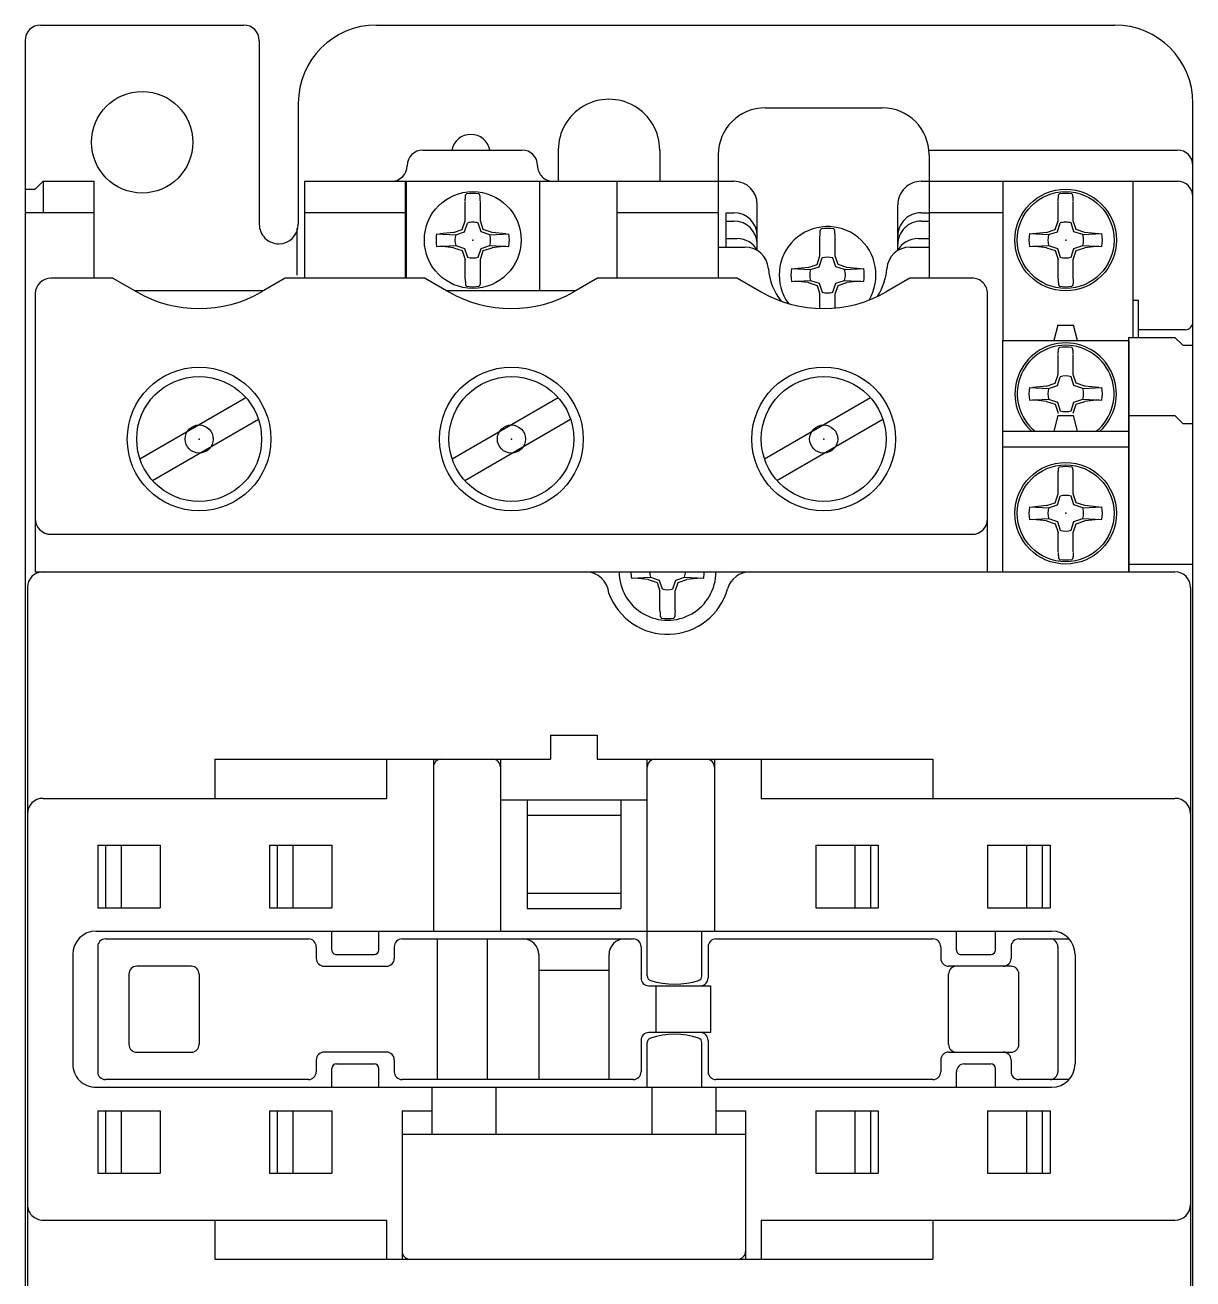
# Model space of a CAD drawing. Extents: x 0 to 75, y 0 to 127.
# Drawn here: x 0 to 74.8, y 46.2 to 126.5 of the extents above; entities that cross this region are included whole.
import ezdxf

# ---------------------------------------------------------------- set-up
doc = ezdxf.new("R2010")
doc.units = 0
doc.linetypes.add('CADRA_SOLID', pattern=[0])
doc.layers.add('7', color=206, linetype='CADRA_SOLID')
doc.layers.add('ALPHA', color=255, linetype='CONTINUOUS')

# ---------------------------------------------------------------- blocks, each defined once
blk = doc.blocks.new('LC1D40')
at = {"layer": '7', "color": 1}
for p in [(28.673706, 33.238693), (66.65007, 33.239166), (11.150146, 20.500992), (31.150146, 20.500992), (51.150085, 20.500992), (66.65007, 15.75)]:
    blk.add_point(p, dxfattribs=at)
at = {"layer": 'ALPHA'}
for p, q in [((1, 47.000992), (14, 47.000992)), ((22.500015, 47.000992), (69.800003, 47.000992)), ((0, 46.000992), (0, -73.999008)), ((15, 46.000992), (15, 34.250992)), ((17.500015, 42.000992), (17.500015, 34.250992)), ((74.800094, -73.999008), (74.800094, 42.000992)), ((47.400207, 41.701004), (54.900207, 41.701004)), ((25.475097, 39), (31.825104, 39)), ((34.150009, 39.000992), (34.150009, 37.000977)), ((40.650009, 39.000992), (40.650009, 37.000977)), ((44.400207, 38.701004), (44.400207, 30.800995)), ((57.900207, 39), (73.800094, 39)), ((57.900207, 38.701004), (57.900207, 30.800995)), ((0.650028, 36.501076), (1.150028, 37.00108)), ((1.150146, 37.000992), (4.400146, 37.000992)), ((1.150146, 37.000992), (1.150146, 35.000992)), ((4.400146, 37.000992), (4.400146, 30.800903)), ((17.900146, 37.000992), (17.900146, 30.80101)), ((17.900146, 37.000015), (45.400146, 37.000015)), ((24.352951, 37.000015), (24.352951, 30.80101)), ((24.400146, 37.000992), (24.400146, 30.80101)), ((32.947281, 37.000015), (32.947281, 30.000992)), ((37.900146, 37.000977), (37.900146, 30.800995)), ((57.393387, 37.000977), (73.843948, 37.000977)), ((62.625076, 37.000977), (62.625076, 26.799973)), ((70.94722, 37.000015), (70.94722, 27.000992)), ((0, 36.500992), (0.650146, 36.500992)), ((46.900146, 32.572388), (46.900146, 35.500992)), ((55.900146, 32.572388), (55.900146, 35.500992)), ((0, 35.000992), (4.400146, 35.000992)), ((17.900146, 35.000992), (24.400146, 35.000992)), ((37.900146, 35.000977), (44.400207, 35.000977)), ((44.900146, 32.79419), (44.900146, 34.991333)), ((44.900146, 34.991333), (45.400146, 34.991333)), ((57.400146, 34.991333), (57.888092, 34.991333)), ((57.900207, 35.000977), (62.625076, 35.000977)), ((17.4001, 34.000015), (17.4001, 30.99997)), ((44.900146, 34.455475), (45.400146, 34.455475)), ((57.400146, 34.455475), (57.884887, 34.455475)), ((44.900146, 33.330094), (45.609695, 33.330094)), ((57.190979, 33.330094), (57.878128, 33.330094)), ((44.4254, 32.79419), (46.115158, 32.79419)), ((56.685135, 32.79419), (57.874908, 32.79419)), ((5.632324, 30.80101), (1.649902, 30.80101)), ((5.631958, 30.801178), (7.149616, 29.924957)), ((16.66764, 30.800862), (15.149967, 29.924633)), ((25.63208, 30.80101), (16.667969, 30.80101)), ((25.63215, 30.801048), (27.149809, 29.924828)), ((36.667545, 30.800965), (35.14986, 29.924729)), ((45.631927, 30.80101), (36.66748, 30.80101)), ((45.632063, 30.800923), (47.149721, 29.924706)), ((56.667514, 30.800965), (55.149829, 29.924729)), ((60.649902, 30.80101), (56.667587, 30.80101)), ((0.649902, 29.80101), (0.649902, 12.001007)), ((7.020508, 30.000992), (15.279297, 30.000992)), ((27.020508, 30.000992), (35.279297, 30.000992)), ((61.649902, 12), (61.649902, 29.80101)), ((70.94722, 29.399979), (71.281677, 29.399979)), ((71.281677, 29.399979), (71.281677, 27.000992)), ((66.15008, 27.799973), (65.900083, 26.799988)), ((66.15007, 27.799973), (67.15007, 27.799973)), ((67.400064, 26.799984), (67.150068, 27.799969)), ((74.300094, 27.499985), (71.281677, 27.499985)), ((62.600052, 26.799973), (70.700043, 26.799973)), ((62.600067, 26.799973), (62.600067, 12)), ((70.675064, 27.000992), (70.675064, 12)), ((70.675155, 27.000992), (73.650162, 27.000992)), ((70.700058, 26.799973), (70.700058, 12)), ((73.650127, 27.000992), (74.150129, 26.500992)), ((74.150146, 26.500992), (74.800094, 26.500992)), ((70.675155, 22.000992), (73.650162, 22.000992)), ((73.650127, 22.000988), (74.150118, 21.500996)), ((62.600067, 21), (70.675049, 21)), ((74.150146, 21.500992), (74.800094, 21.500992)), ((62.625061, 20), (70.675049, 20)), ((1.650146, 14.400894), (60.649963, 14.400894)), ((70.675155, 12.500992), (74.800094, 12.500992)), ((0.650146, 12), (73.650146, 12)), ((0.150146, 11), (0.150146, -43.000004)), ((74.650146, 11), (74.650146, -43.000004)), ((33.650146, 1.541626), (33.650146, 0)), ((33.650146, 1.541626), (36.650146, 1.541626)), ((36.650146, 1.541626), (36.650146, 0)), ((12.150146, 0), (12.150146, -2.5)), ((12.150146, 0), (33.650146, 0)), ((23.150146, 0), (23.150146, -2.5)), ((26.150146, 0), (26.150146, -11)), ((30.450195, 0), (30.450195, -11)), ((36.650146, 0), (58.150146, 0)), ((39.850097, -13.870743), (39.850097, 0)), ((44.150146, 0), (44.150146, -11)), ((47.150146, 0), (47.150146, -2.5)), ((58.150146, 0), (58.150146, -2.5)), ((1.150146, -2.5), (23.150146, -2.5)), ((30.450195, -2.599991), (39.850097, -2.599991)), ((32.150146, -2.599991), (32.150146, -9.560592)), ((38.150146, -2.599991), (38.150146, -9.560592)), ((47.150146, -2.5), (73.650146, -2.5)), ((32.150146, -3.580292), (38.150146, -3.580292)), ((4.650146, -5.5), (4.650146, -9.5)), ((4.650146, -5.5), (8.650146, -5.5)), ((5.150146, -5.5), (5.150146, -9.5)), ((6.150146, -5.5), (6.150146, -9.5)), ((8.650146, -5.5), (8.650146, -9.5)), ((15.650146, -5.5), (15.650146, -9.5)), ((15.650146, -5.5), (19.650146, -5.5)), ((16.150146, -5.5), (16.150146, -9.5)), ((17.150146, -5.5), (17.150146, -9.5)), ((19.650146, -5.5), (19.650146, -9.5)), ((50.650146, -5.5), (50.650146, -9.5)), ((50.650146, -5.5), (54.650146, -5.5)), ((53.150146, -5.5), (53.150146, -9.5)), ((54.150146, -5.5), (54.150146, -9.5)), ((54.650146, -5.5), (54.650146, -9.5)), ((61.650146, -5.5), (61.650146, -9.5)), ((61.650146, -5.5), (65.650146, -5.5)), ((64.150146, -5.5), (64.150146, -9.5)), ((65.150146, -5.5), (65.150146, -9.5)), ((65.650146, -5.5), (65.650146, -9.5)), ((32.150146, -8.580292), (38.150146, -8.580292)), ((4.650146, -9.5), (8.650146, -9.5)), ((15.650146, -9.5), (19.650146, -9.5)), ((32.150146, -9.560592), (38.150146, -9.560592)), ((50.650146, -9.5), (54.650146, -9.5)), ((61.650146, -9.5), (65.650146, -9.5)), ((4.550049, -11), (65.750152, -11)), ((19.650146, -12.199997), (19.650146, -11)), ((22.650146, -12.199997), (22.650146, -11)), ((43.350097, -13.870743), (43.350097, -11)), ((59.650146, -12.199997), (59.650146, -11)), ((62.150146, -12.199997), (62.150146, -11)), ((4.650146, -11.999008), (4.650146, -19.999008)), ((5.150146, -11.499008), (18.150146, -11.499008)), ((18.650146, -11.999008), (18.650146, -12.749008)), ((23.650146, -11.999008), (23.650146, -12.749008)), ((24.150146, -11.499008), (38.950195, -11.499008)), ((26.400146, -11.499008), (26.400146, -20.499008)), ((29.600097, -11.499008), (29.600097, -20.499008)), ((39.450195, -11.999008), (39.450195, -13.999008)), ((43.750244, -11.999008), (43.750244, -13.999008)), ((44.250244, -11.499008), (58.150146, -11.499008)), ((58.650146, -11.999008), (58.650146, -12.749008)), ((63.150146, -11.999008), (63.150146, -12.749008)), ((63.650146, -11.499008), (66.867294, -11.499008)), ((66.150146, -11.999008), (66.150146, -19.999008)), ((3.050049, -12.5), (3.050049, -19.5)), ((19.950195, -12.5), (22.350097, -12.5)), ((32.900146, -12.499008), (32.900146, -20.499008)), ((37.400146, -20.499008), (37.400146, -12.499008)), ((59.950149, -12.5), (61.850143, -12.5)), ((67.250152, -12.5), (67.250152, -19.5)), ((10.650146, -13.249008), (7.150146, -13.249008)), ((19.150146, -13.249008), (23.150146, -13.249008)), ((32.900146, -13.499008), (37.400146, -13.499008)), ((63.150146, -13.249008), (59.150146, -13.249008)), ((6.650146, -13.749008), (6.650146, -18.249008)), ((11.150146, -13.749008), (11.150146, -18.249008)), ((59.150146, -18.249008), (59.150146, -13.749008)), ((63.650146, -18.249008), (63.650146, -13.749008)), ((39.950195, -14.499008), (43.900146, -14.499008)), ((40.400146, -14.499008), (40.400146, -17.499008)), ((43.900146, -14.499008), (43.900146, -17.499008)), ((43.900146, -17.499008), (39.950195, -17.499008)), ((39.450195, -17.999008), (39.450195, -19.999008)), ((39.850097, -21), (39.850097, -18.129257)), ((43.350097, -21), (43.350097, -18.127273)), ((43.750244, -17.999008), (43.750244, -19.999008)), ((7.150146, -18.749008), (10.650146, -18.749008)), ((18.650146, -19.249008), (18.650146, -19.999008)), ((23.150146, -18.749008), (19.150146, -18.749008)), ((23.650146, -19.249008), (23.650146, -19.999008)), ((58.650146, -19.249008), (58.650146, -19.999008)), ((59.150146, -18.749008), (63.150146, -18.749008)), ((63.150146, -19.249008), (63.150146, -19.999008)), ((19.650146, -21), (19.650146, -19.800003)), ((19.950195, -19.5), (22.350097, -19.5)), ((22.650146, -21), (22.650146, -19.800003)), ((59.650146, -21), (59.650146, -20)), ((60.150146, -19.5), (61.850143, -19.5)), ((62.150146, -21), (62.150146, -19.800003)), ((18.150146, -20.499008), (5.150146, -20.499008)), ((38.950195, -20.499008), (24.150146, -20.499008)), ((58.150146, -20.499008), (44.250244, -20.499008)), ((66.867294, -20.499008), (63.650146, -20.499008)), ((4.550049, -21), (65.750152, -21)), ((26.050049, -21), (26.050049, -24)), ((30.150146, -21), (30.150146, -24)), ((40.150146, -21), (40.150146, -24)), ((44.250152, -21), (44.250152, -24)), ((4.650146, -22.5), (8.650146, -22.5)), ((4.650146, -22.5), (4.650146, -26.5)), ((5.150146, -22.5), (5.150146, -26.5)), ((6.150146, -22.5), (6.150146, -26.5)), ((8.650146, -22.5), (8.650146, -26.5)), ((15.650146, -22.5), (15.650146, -26.5)), ((15.650146, -22.5), (19.650146, -22.5)), ((16.150146, -22.5), (16.150146, -26.5)), ((17.150146, -22.5), (17.150146, -26.5)), ((19.650146, -22.5), (19.650146, -26.5)), ((24.150146, -22.5), (26.050049, -22.5)), ((24.150146, -22.5), (24.150146, -32)), ((44.250152, -22.5), (46.150146, -22.5)), ((46.150146, -22.5), (46.150146, -32)), ((50.650146, -22.5), (50.650146, -26.5)), ((50.650146, -22.5), (54.650146, -22.5)), ((53.150146, -22.5), (53.150146, -26.5)), ((54.150146, -22.5), (54.150146, -26.5)), ((54.650146, -22.5), (54.650146, -26.5)), ((61.650146, -22.5), (61.650146, -26.5)), ((61.650146, -22.5), (65.650146, -22.5)), ((64.150146, -22.5), (64.150146, -26.5)), ((65.150146, -22.5), (65.150146, -26.5)), ((65.650146, -22.5), (65.650146, -26.5)), ((24.150146, -24), (46.150146, -24)), ((4.650146, -26.5), (8.650146, -26.5)), ((15.650146, -26.5), (19.650146, -26.5)), ((50.650146, -26.5), (54.650146, -26.5)), ((61.650146, -26.5), (65.650146, -26.5)), ((1.150146, -29.5), (23.150146, -29.5)), ((12.150146, -29.5), (12.150146, -32)), ((23.150146, -29.5), (23.150146, -32)), ((47.150146, -29.5), (73.650146, -29.5)), ((47.150146, -29.5), (47.150146, -32)), ((58.150146, -29.5), (58.150146, -32)), ((12.150146, -32), (58.150146, -32))]:
    blk.add_line(p, q, dxfattribs=at)
at = {"layer": 'ALPHA', "color": 1}
for p, q in [((28.184668, 34.474528), (28.184668, 35.715881)), ((29.16141, 34.473174), (29.16141, 35.716156)), ((66.161032, 34.475001), (66.161032, 35.716354)), ((67.137774, 34.473647), (67.137774, 35.716629)), ((27.440538, 33.725081), (26.560955, 33.637209)), ((27.440533, 33.72508), (27.998023, 33.909097)), ((27.581906, 33.58371), (28.143365, 33.769038)), ((27.998028, 33.909094), (28.184664, 34.474516)), ((28.143372, 33.76903), (28.328698, 34.330481)), ((29.204026, 33.769026), (29.018695, 34.330492)), ((29.346731, 33.911739), (29.1614, 34.473204)), ((29.765489, 33.583697), (29.20403, 33.769026)), ((29.908198, 33.726409), (29.34674, 33.911738)), ((30.786455, 33.637203), (29.906873, 33.725075)), ((50.930145, 33.704834), (50.93047, 33.728126)), ((50.93047, 33.728126), (50.930598, 33.751493)), ((50.930598, 33.751493), (50.930938, 33.774807)), ((50.930938, 33.774807), (50.9319, 33.79794)), ((50.9319, 33.79794), (50.933893, 33.820765)), ((50.933893, 33.820765), (50.937326, 33.843154)), ((50.937326, 33.843154), (50.942608, 33.864977)), ((50.942608, 33.864977), (50.950149, 33.886109)), ((50.950149, 33.886109), (50.954783, 33.896187)), ((50.954783, 33.896187), (50.959999, 33.906058)), ((50.959999, 33.906058), (50.965737, 33.915711)), ((50.965737, 33.915711), (50.971937, 33.925135)), ((50.971937, 33.925135), (50.978539, 33.934321)), ((50.978539, 33.934321), (50.985483, 33.943257)), ((50.985483, 33.943257), (50.992707, 33.951935)), ((50.992707, 33.951935), (51.000152, 33.960343)), ((51.807585, 33.951935), (51.80014, 33.960343)), ((51.814809, 33.943257), (51.807585, 33.951935)), ((51.821751, 33.934321), (51.814809, 33.943257)), ((51.828352, 33.925135), (51.821751, 33.934321)), ((51.834552, 33.915711), (51.828352, 33.925135)), ((51.84029, 33.906058), (51.834552, 33.915711)), ((51.845507, 33.896187), (51.84029, 33.906058)), ((51.850143, 33.886109), (51.845507, 33.896187)), ((51.857694, 33.864979), (51.850143, 33.886109)), ((51.862991, 33.843157), (51.857694, 33.864979)), ((51.866438, 33.82077), (51.862991, 33.843157)), ((51.868442, 33.797946), (51.866438, 33.82077)), ((51.86941, 33.774813), (51.868442, 33.797946)), ((51.869746, 33.751498), (51.86941, 33.774813)), ((51.869856, 33.728129), (51.869746, 33.751498)), ((51.870147, 33.704834), (51.869856, 33.728129)), ((65.416902, 33.725554), (64.537319, 33.637682)), ((65.416897, 33.725553), (65.974387, 33.90957)), ((65.55827, 33.584183), (66.119729, 33.769511)), ((65.974392, 33.909567), (66.161028, 34.474989)), ((66.119736, 33.769503), (66.305062, 34.330954)), ((67.18039, 33.769499), (66.995059, 34.330965)), ((67.323095, 33.912212), (67.137764, 34.473677)), ((67.741853, 33.58417), (67.180394, 33.769499)), ((67.884562, 33.726882), (67.323104, 33.912211)), ((68.762819, 33.637676), (67.883237, 33.725548)), ((26.359586, 33.647768), (27.581919, 33.583708)), ((29.765494, 33.583705), (30.987827, 33.647765)), ((50.911102, 32.236832), (50.911102, 33.47818)), ((50.913352, 33.506468), (50.916031, 33.534647)), ((50.916031, 33.534647), (50.918945, 33.562778)), ((50.918945, 33.562778), (50.921895, 33.590921)), ((50.921895, 33.590921), (50.924686, 33.619137)), ((50.924686, 33.619137), (50.927123, 33.647488)), ((50.927123, 33.647488), (50.929008, 33.676033)), ((50.929008, 33.676033), (50.930145, 33.704834)), ((51.871213, 33.676075), (51.870147, 33.704834)), ((51.872994, 33.647568), (51.871213, 33.676075)), ((51.875297, 33.619254), (51.872994, 33.647568)), ((51.877928, 33.591072), (51.875297, 33.619254)), ((51.880692, 33.562962), (51.877928, 33.591072)), ((51.883396, 33.534863), (51.880692, 33.562962)), ((51.885846, 33.506714), (51.883396, 33.534863)), ((51.887848, 32.235474), (51.887848, 33.478455)), ((64.33595, 33.648241), (65.558283, 33.584181)), ((67.741858, 33.584178), (68.964191, 33.648238)), ((26.359585, 32.829637), (27.581918, 32.893697)), ((27.439199, 32.750996), (26.560965, 32.840201)), ((27.439198, 32.750984), (28.000661, 32.565654)), ((27.581909, 32.893695), (28.143369, 32.708366)), ((28.000657, 32.56567), (28.185987, 32.004205)), ((28.143367, 32.708368), (28.328693, 32.146917)), ((29.018701, 32.146912), (29.204026, 32.708364)), ((29.161411, 32.004198), (29.346736, 32.56565)), ((29.204024, 32.708379), (29.765484, 32.893708)), ((29.346732, 32.565667), (29.908192, 32.750996)), ((29.765493, 32.8937), (30.987827, 32.82964)), ((30.786447, 32.840202), (29.908213, 32.750998)), ((50.724489, 31.671402), (50.911125, 32.236824)), ((52.07318, 31.674053), (51.887849, 32.23552)), ((64.335949, 32.83011), (65.558282, 32.89417)), ((65.415563, 32.751469), (64.537329, 32.840674)), ((65.415562, 32.751457), (65.977025, 32.566127)), ((65.558273, 32.894168), (66.119733, 32.708839)), ((65.977021, 32.566143), (66.162351, 32.004678)), ((66.119731, 32.708841), (66.305057, 32.14739)), ((66.995065, 32.147385), (67.18039, 32.708837)), ((67.137775, 32.004671), (67.3231, 32.566123)), ((67.180388, 32.708852), (67.741848, 32.894181)), ((67.323096, 32.56614), (67.884556, 32.751469)), ((67.741857, 32.894173), (68.964191, 32.830113)), ((68.762811, 32.840675), (67.884577, 32.751471)), ((28.184668, 30.761505), (28.184668, 32.008202)), ((29.16141, 30.761245), (29.16141, 32.004196)), ((49.086041, 31.410053), (50.308378, 31.345993)), ((50.166994, 31.487408), (49.2874, 31.399536)), ((50.166952, 31.487335), (50.724448, 31.671356)), ((50.308324, 31.345966), (50.86979, 31.531296)), ((50.869797, 31.531349), (51.055123, 32.0928)), ((51.930484, 31.531342), (51.745154, 32.092808)), ((52.49183, 31.346008), (51.930552, 31.531277)), ((52.634573, 31.488709), (52.073064, 31.674057)), ((52.491933, 31.346031), (53.71427, 31.410092)), ((53.5129, 31.399487), (52.633322, 31.487358)), ((66.161032, 30.761978), (66.161032, 32.008675)), ((67.137774, 30.761718), (67.137774, 32.004669)), ((49.086026, 30.591965), (50.308363, 30.656025)), ((50.165546, 30.513317), (49.287252, 30.602528)), ((50.16563, 30.513317), (50.727139, 30.327973)), ((50.308373, 30.656017), (50.869882, 30.470673)), ((51.930473, 30.470722), (52.491938, 30.656052)), ((52.073187, 30.328011), (52.634639, 30.51334)), ((52.491948, 30.655983), (53.714285, 30.591923)), ((53.512851, 30.60252), (52.634618, 30.513317)), ((50.727091, 30.327988), (50.912422, 29.766522)), ((50.869806, 30.470688), (51.055132, 29.909237)), ((50.911102, 28.856461), (50.911102, 29.770508)), ((51.745092, 29.909218), (51.930417, 30.470669)), ((51.887848, 28.886994), (51.887848, 29.766495)), ((51.887962, 29.766453), (52.073287, 30.327904)), ((66.161026, 24.635834), (66.161026, 25.877182)), ((66.163276, 25.90547), (66.165955, 25.933649)), ((66.165955, 25.933649), (66.168868, 25.96178)), ((66.168868, 25.96178), (66.171819, 25.989923)), ((66.171819, 25.989923), (66.17461, 26.018139)), ((66.17461, 26.018139), (66.177046, 26.04649)), ((66.177046, 26.04649), (66.178931, 26.075035)), ((66.178931, 26.075035), (66.180069, 26.103836)), ((66.180069, 26.103836), (66.180394, 26.127128)), ((66.180394, 26.127128), (66.180522, 26.150495)), ((66.180522, 26.150495), (66.180862, 26.173809)), ((66.180862, 26.173809), (66.181824, 26.196942)), ((66.181824, 26.196942), (66.183817, 26.219767)), ((66.183817, 26.219767), (66.18725, 26.242156)), ((66.18725, 26.242156), (66.192532, 26.263979)), ((66.192532, 26.263979), (66.200073, 26.285111)), ((66.200073, 26.285111), (66.204706, 26.29519)), ((66.204706, 26.29519), (66.209922, 26.30506)), ((66.209922, 26.30506), (66.215661, 26.314713)), ((66.215661, 26.314713), (66.221861, 26.324137)), ((66.221861, 26.324137), (66.228463, 26.333323)), ((66.228463, 26.333323), (66.235406, 26.342259)), ((66.235406, 26.342259), (66.242631, 26.350937)), ((66.242631, 26.350937), (66.250076, 26.359345)), ((67.057509, 26.350937), (67.050064, 26.359345)), ((67.064732, 26.342259), (67.057509, 26.350937)), ((67.071675, 26.333323), (67.064732, 26.342259)), ((67.078275, 26.324137), (67.071675, 26.333323)), ((67.084475, 26.314713), (67.078275, 26.324137)), ((67.090214, 26.30506), (67.084475, 26.314713)), ((67.095431, 26.29519), (67.090214, 26.30506)), ((67.100067, 26.285111), (67.095431, 26.29519)), ((67.107618, 26.263981), (67.100067, 26.285111)), ((67.112914, 26.242159), (67.107618, 26.263981)), ((67.116362, 26.219772), (67.112914, 26.242159)), ((67.118366, 26.196948), (67.116362, 26.219772)), ((67.119333, 26.173815), (67.118366, 26.196948)), ((67.119669, 26.1505), (67.119333, 26.173815)), ((67.11978, 26.127131), (67.119669, 26.1505)), ((67.120071, 26.103836), (67.11978, 26.127131)), ((67.121137, 26.075077), (67.120071, 26.103836)), ((67.122918, 26.04657), (67.121137, 26.075077)), ((67.125221, 26.018256), (67.122918, 26.04657)), ((67.127851, 25.990074), (67.125221, 26.018256)), ((67.130615, 25.961964), (67.127851, 25.990074)), ((67.133319, 25.933865), (67.130615, 25.961964)), ((67.135769, 25.905716), (67.133319, 25.933865)), ((67.137771, 24.634476), (67.137771, 25.877457)), ((65.974416, 24.070385), (66.161052, 24.635807)), ((66.119753, 23.930325), (66.305078, 24.491776)), ((67.180395, 23.930329), (66.995065, 24.491791)), ((67.323106, 24.07304), (67.137774, 24.634506)), ((64.335952, 23.809067), (65.558288, 23.745007)), ((65.416914, 23.886391), (64.53732, 23.798519)), ((65.416906, 23.886383), (65.974388, 24.070397)), ((65.558278, 23.745014), (66.11973, 23.93034)), ((67.741876, 23.74498), (67.180411, 23.930309)), ((67.884577, 23.887692), (67.323125, 24.073021)), ((67.741862, 23.745003), (68.964199, 23.809063)), ((68.762822, 23.798496), (67.883243, 23.886368)), ((7.356047, 19.234195), (14.144266, 23.153375)), ((27.356047, 19.234195), (34.144266, 23.153375)), ((47.355986, 19.234195), (54.144205, 23.153375)), ((64.335955, 22.990933), (65.558292, 23.054993)), ((65.415569, 22.912285), (64.537337, 23.001488)), ((65.415598, 22.912289), (65.977049, 22.726959)), ((65.558297, 23.055), (66.119763, 22.869671)), ((65.977017, 22.726978), (66.162348, 22.165512)), ((66.119732, 22.869679), (66.305058, 22.308228)), ((66.99509, 22.308209), (67.180415, 22.86966)), ((67.137801, 22.165493), (67.323126, 22.726948)), ((67.180389, 22.869671), (67.741855, 23.055)), ((67.323104, 22.726959), (67.884556, 22.912285)), ((67.741858, 23.055), (68.964195, 22.99094)), ((68.762824, 23.001511), (67.884591, 22.912308)), ((8.156045, 17.848565), (14.944262, 21.767743)), ((28.156045, 17.848565), (34.944262, 21.767743)), ((48.155984, 17.848565), (54.944201, 21.767743)), ((66.150072, 22.000004), (65.900076, 21.000019)), ((66.15007, 22), (67.15007, 22)), ((67.400072, 21.000012), (67.150076, 21.999996)), ((66.161032, 16.985835), (66.161032, 18.227188)), ((67.137774, 16.984481), (67.137774, 18.227463)), ((65.974392, 16.420401), (66.161028, 16.985823)), ((67.323095, 16.423046), (67.137764, 16.984511)), ((64.33595, 16.159075), (65.558283, 16.095015)), ((65.416902, 16.236388), (64.537319, 16.148516)), ((65.416897, 16.236387), (65.974387, 16.420404)), ((65.55827, 16.095017), (66.119729, 16.280345)), ((66.119736, 16.280337), (66.305062, 16.841788)), ((67.18039, 16.280333), (66.995059, 16.841799)), ((67.741853, 16.095004), (67.180394, 16.280333)), ((67.884562, 16.237716), (67.323104, 16.423045)), ((67.741858, 16.095012), (68.964191, 16.159072)), ((68.762819, 16.14851), (67.883237, 16.236382)), ((64.335949, 15.340944), (65.558282, 15.405004)), ((65.415563, 15.262303), (64.537329, 15.351508)), ((65.415562, 15.262291), (65.977025, 15.076961)), ((65.558273, 15.405002), (66.119733, 15.219673)), ((67.180388, 15.219686), (67.741848, 15.405015)), ((67.323096, 15.076974), (67.884556, 15.262303)), ((67.741857, 15.405007), (68.964191, 15.340947)), ((68.762811, 15.351509), (67.884577, 15.262305)), ((65.977021, 15.076977), (66.162351, 14.515512)), ((66.119731, 15.219675), (66.305057, 14.658224)), ((66.161032, 13.272812), (66.161032, 14.519509)), ((66.995065, 14.658219), (67.18039, 15.219671)), ((67.137774, 13.272552), (67.137774, 14.515503)), ((67.137775, 14.515505), (67.3231, 15.076957)), ((38.836038, 11.590958), (40.058481, 11.655024)), ((39.915634, 11.512304), (39.037264, 11.601523)), ((39.915912, 11.512222), (40.477192, 11.326954)), ((40.058424, 11.654999), (40.619934, 11.469654)), ((40.477102, 11.326988), (40.662433, 10.765522)), ((40.619818, 11.469689), (40.805143, 10.908236)), ((41.495415, 10.908112), (41.68074, 11.469565)), ((41.638054, 10.765423), (41.823378, 11.326874)), ((41.680465, 11.469719), (42.241931, 11.65505)), ((41.823179, 11.327009), (42.384631, 11.512335)), ((42.241965, 11.654989), (43.464165, 11.590937)), ((43.262851, 11.601517), (42.384619, 11.512314)), ((40.661133, 9.522812), (40.661133, 10.769516)), ((41.637939, 9.522553), (41.637939, 10.765503)), ((40.663383, 9.494523), (40.666062, 9.466344)), ((40.666062, 9.466344), (40.668975, 9.438213)), ((40.668975, 9.438213), (40.671926, 9.41007)), ((40.671926, 9.41007), (40.674717, 9.381854)), ((40.674717, 9.381854), (40.677153, 9.353504)), ((40.677153, 9.353504), (40.679038, 9.324959)), ((40.679038, 9.324959), (40.680176, 9.296158)), ((40.680176, 9.296158), (40.680501, 9.272866)), ((40.680501, 9.272866), (40.680631, 9.249499)), ((40.680631, 9.249499), (40.680974, 9.226185)), ((40.680974, 9.226185), (40.681938, 9.203052)), ((40.681938, 9.203052), (40.683934, 9.180227)), ((40.683934, 9.180227), (40.687369, 9.157839)), ((40.687369, 9.157839), (40.692653, 9.136015)), ((40.692653, 9.136015), (40.700195, 9.114884)), ((40.700195, 9.114884), (40.704831, 9.104805)), ((40.704831, 9.104805), (40.710052, 9.094933)), ((40.710052, 9.094933), (40.715797, 9.085281)), ((40.715797, 9.085281), (40.722006, 9.075856)), ((40.722006, 9.075856), (40.728616, 9.066671)), ((40.728616, 9.066671), (40.735567, 9.057734)), ((40.735567, 9.057734), (40.742796, 9.049057)), ((40.742796, 9.049057), (40.750244, 9.04065)), ((41.557495, 9.049057), (41.550049, 9.04065)), ((41.564724, 9.057734), (41.557495, 9.049057)), ((41.571674, 9.066671), (41.564724, 9.057734)), ((41.578283, 9.075857), (41.571674, 9.066671)), ((41.584491, 9.085281), (41.578283, 9.075857)), ((41.590237, 9.094934), (41.584491, 9.085281)), ((41.595459, 9.104805), (41.590237, 9.094934)), ((41.600097, 9.114884), (41.595459, 9.104805)), ((41.607649, 9.136014), (41.600097, 9.114884)), ((41.612947, 9.157836), (41.607649, 9.136014)), ((41.616397, 9.180224), (41.612947, 9.157836)), ((41.618404, 9.203047), (41.616397, 9.180224)), ((41.619374, 9.226181), (41.618404, 9.203047)), ((41.619713, 9.249495), (41.619374, 9.226181)), ((41.619825, 9.272863), (41.619713, 9.249495)), ((41.620117, 9.296158), (41.619825, 9.272863)), ((41.621188, 9.324918), (41.620117, 9.296158)), ((41.622983, 9.353427), (41.621188, 9.324918)), ((41.625305, 9.381743), (41.622983, 9.353427)), ((41.627958, 9.409928), (41.625305, 9.381743)), ((41.630745, 9.438042), (41.627958, 9.409928)), ((41.633468, 9.466143), (41.630745, 9.438042)), ((41.635932, 9.494294), (41.633468, 9.466143))]:
    blk.add_line(p, q, dxfattribs=at)
for points in [[(28.186918, 35.74417), (28.189597, 35.772349), (28.192509, 35.80048), (28.195458, 35.828623), (28.198249, 35.856839), (28.200685, 35.88519), (28.202569, 35.913735), (28.203706, 35.942535), (28.204031, 35.965827), (28.204158, 35.989194), (28.204498, 36.012508), (28.205459, 36.035642), (28.207451, 36.058467), (28.210883, 36.080855), (28.216165, 36.102679), (28.223706, 36.12381), (28.228339, 36.133888), (28.233555, 36.143759), (28.239293, 36.153412), (28.245492, 36.162837), (28.252094, 36.172022), (28.259037, 36.180959), (28.266261, 36.189636), (28.273706, 36.198044)], [(29.159408, 35.744414), (29.156958, 35.772563), (29.154253, 35.800662), (29.151488, 35.828773), (29.148857, 35.856955), (29.146554, 35.885269), (29.144772, 35.913775), (29.143706, 35.942535), (29.143415, 35.96583), (29.143305, 35.989198), (29.142969, 36.012513), (29.142003, 36.035646), (29.139999, 36.05847), (29.136553, 36.080857), (29.131257, 36.102679), (29.123706, 36.12381), (29.11907, 36.133888), (29.113853, 36.143759), (29.108115, 36.153412), (29.101916, 36.162836), (29.095316, 36.172022), (29.088374, 36.180959), (29.081151, 36.189636), (29.073706, 36.198044)], [(66.163282, 35.744643), (66.165961, 35.772822), (66.168873, 35.800953), (66.171822, 35.829096), (66.174613, 35.857312), (66.177049, 35.885663), (66.178933, 35.914208), (66.18007, 35.943008), (66.180395, 35.9663), (66.180522, 35.989667), (66.180862, 36.012981), (66.181823, 36.036115), (66.183815, 36.05894), (66.187247, 36.081328), (66.192529, 36.103152), (66.20007, 36.124283), (66.204703, 36.134361), (66.209919, 36.144232), (66.215657, 36.153885), (66.221856, 36.16331), (66.228458, 36.172495), (66.235401, 36.181432), (66.242625, 36.190109), (66.25007, 36.198517)], [(67.135772, 35.744887), (67.133322, 35.773036), (67.130617, 35.801135), (67.127852, 35.829246), (67.125221, 35.857428), (67.122918, 35.885742), (67.121136, 35.914248), (67.12007, 35.943008), (67.119779, 35.966303), (67.119669, 35.989671), (67.119333, 36.012986), (67.118367, 36.036119), (67.116363, 36.058943), (67.112917, 36.08133), (67.107621, 36.103152), (67.10007, 36.124283), (67.095434, 36.134361), (67.090217, 36.144232), (67.084479, 36.153885), (67.07828, 36.163309), (67.07168, 36.172495), (67.064738, 36.181432), (67.057515, 36.190109), (67.05007, 36.198517)], [(28.186918, 30.733216), (28.189597, 30.705037), (28.192509, 30.676906), (28.195458, 30.648763), (28.198249, 30.620547), (28.200685, 30.592196), (28.202569, 30.563651), (28.203706, 30.534851), (28.204031, 30.511559), (28.204158, 30.488192), (28.204498, 30.464878), (28.205459, 30.441744), (28.207451, 30.418919), (28.210883, 30.396531), (28.216165, 30.374707), (28.223706, 30.353576), (28.228339, 30.343498), (28.233555, 30.333627), (28.239293, 30.323974), (28.245492, 30.314549), (28.252094, 30.305364), (28.259037, 30.296427), (28.266261, 30.28775), (28.273706, 30.279342)], [(29.159408, 30.732986), (29.156958, 30.704836), (29.154253, 30.676734), (29.151488, 30.648621), (29.148857, 30.620436), (29.146554, 30.59212), (29.144772, 30.563611), (29.143706, 30.534851), (29.143415, 30.511556), (29.143305, 30.488188), (29.142969, 30.464873), (29.142003, 30.44174), (29.139999, 30.418916), (29.136553, 30.396529), (29.131257, 30.374707), (29.123706, 30.353576), (29.11907, 30.343498), (29.113853, 30.333627), (29.108115, 30.323974), (29.101916, 30.31455), (29.095316, 30.305364), (29.088374, 30.296427), (29.081151, 30.28775), (29.073706, 30.279342)], [(66.163282, 30.733689), (66.165961, 30.70551), (66.168873, 30.677379), (66.171822, 30.649236), (66.174613, 30.62102), (66.177049, 30.592669), (66.178933, 30.564124), (66.18007, 30.535324), (66.180395, 30.512032), (66.180522, 30.488665), (66.180862, 30.465351), (66.181823, 30.442217), (66.183815, 30.419392), (66.187247, 30.397004), (66.192529, 30.37518), (66.20007, 30.354049), (66.204703, 30.343971), (66.209919, 30.3341), (66.215657, 30.324447), (66.221856, 30.315022), (66.228458, 30.305837), (66.235401, 30.2969), (66.242625, 30.288223), (66.25007, 30.279815)], [(67.135772, 30.733459), (67.133322, 30.705309), (67.130617, 30.677207), (67.127852, 30.649094), (67.125221, 30.620909), (67.122918, 30.592593), (67.121136, 30.564084), (67.12007, 30.535324), (67.119779, 30.512029), (67.119669, 30.488661), (67.119333, 30.465346), (67.118367, 30.442213), (67.116363, 30.419389), (67.112917, 30.397002), (67.107621, 30.37518), (67.10007, 30.354049), (67.095434, 30.343971), (67.090217, 30.3341), (67.084479, 30.324447), (67.07828, 30.315023), (67.07168, 30.305837), (67.064738, 30.2969), (67.057515, 30.288223), (67.05007, 30.279815)], [(66.163282, 18.255477), (66.165961, 18.283656), (66.168873, 18.311787), (66.171822, 18.33993), (66.174613, 18.368146), (66.177049, 18.396497), (66.178933, 18.425042), (66.18007, 18.453842), (66.180395, 18.477134), (66.180522, 18.500501), (66.180862, 18.523815), (66.181823, 18.546949), (66.183815, 18.569774), (66.187247, 18.592162), (66.192529, 18.613986), (66.20007, 18.635117), (66.204703, 18.645195), (66.209919, 18.655066), (66.215657, 18.664719), (66.221856, 18.674144), (66.228458, 18.683329), (66.235401, 18.692266), (66.242625, 18.700943), (66.25007, 18.709351)], [(67.135772, 18.255721), (67.133322, 18.28387), (67.130617, 18.311969), (67.127852, 18.34008), (67.125221, 18.368262), (67.122918, 18.396576), (67.121136, 18.425082), (67.12007, 18.453842), (67.119779, 18.477137), (67.119669, 18.500505), (67.119333, 18.52382), (67.118367, 18.546953), (67.116363, 18.569777), (67.112917, 18.592164), (67.107621, 18.613986), (67.10007, 18.635117), (67.095434, 18.645195), (67.090217, 18.655066), (67.084479, 18.664719), (67.07828, 18.674143), (67.07168, 18.683329), (67.064738, 18.692266), (67.057515, 18.700943), (67.05007, 18.709351)], [(66.163282, 13.244523), (66.165961, 13.216344), (66.168873, 13.188213), (66.171822, 13.16007), (66.174613, 13.131854), (66.177049, 13.103503), (66.178933, 13.074958), (66.18007, 13.046158), (66.180395, 13.022866), (66.180522, 12.999499), (66.180862, 12.976185), (66.181823, 12.953051), (66.183815, 12.930226), (66.187247, 12.907838), (66.192529, 12.886014), (66.20007, 12.864883), (66.204703, 12.854805), (66.209919, 12.844934), (66.215657, 12.835281), (66.221856, 12.825856), (66.228458, 12.816671), (66.235401, 12.807734), (66.242625, 12.799057), (66.25007, 12.790649)], [(67.135772, 13.244293), (67.133322, 13.216143), (67.130617, 13.188041), (67.127852, 13.159928), (67.125221, 13.131743), (67.122918, 13.103427), (67.121136, 13.074918), (67.12007, 13.046158), (67.119779, 13.022863), (67.119669, 12.999495), (67.119333, 12.97618), (67.118367, 12.953047), (67.116363, 12.930223), (67.112917, 12.907836), (67.107621, 12.886014), (67.10007, 12.864883), (67.095434, 12.854805), (67.090217, 12.844934), (67.084479, 12.835281), (67.07828, 12.825857), (67.07168, 12.816671), (67.064738, 12.807734), (67.057515, 12.799057), (67.05007, 12.790649)]]:
    blk.add_lwpolyline(points, dxfattribs=at)
at = {"layer": 'ALPHA'}
blk.add_circle((7.500015, 39.500992), 3.25, dxfattribs=at)
at = {"layer": 'ALPHA', "color": 1}
for centre, radius in [((28.673706, 33.238693), 3.099996), ((66.65007, 33.239166), 3.25), ((66.65007, 33.239166), 3.099996), ((11.149902, 20.501007), 4.599999), ((31.149902, 20.501007), 4.599999), ((51.149963, 20.500992), 4.599999), ((11.150146, 20.500992), 4), ((31.150146, 20.500992), 4), ((51.150085, 20.500992), 4), ((11.150146, 20.500992), 0.9), ((31.150146, 20.500992), 0.9), ((51.150085, 20.500992), 0.9), ((66.65007, 15.75), 3.25), ((66.65007, 15.75), 3.099996)]:
    blk.add_circle(centre, radius, dxfattribs=at)
at = {"layer": 'ALPHA'}
for centre, radius, start, end in [((1, 46.000992), 1, 89.999982, 179.999964), ((14, 46.000992), 1, 0, 89.999982), ((22.500015, 42.000992), 5, 89.999982, 179.999964), ((69.800003, 42.000992), 5, 0, 89.999982), ((37.400009, 39.000992), 3.25, 0, 180.000019), ((47.400207, 38.701004), 3, 89.999982, 179.999964), ((54.900207, 38.701004), 3, 0, 89.999982), ((28.550003, 38.750992), 1.25, 11.490564, 168.509455), ((25.475097, 38), 1, 89.999982, 179.999964), ((31.825104, 38), 1, 0, 89.999982), ((73.800094, 38), 1, 0, 89.999982), ((23.475097, 38), 1, 270.000028, 0.00001), ((33.825104, 38), 1, 179.999964, 270.000001), ((45.400146, 35.500992), 1.5, 0, 89.999982), ((57.400146, 35.500992), 1.5, 89.999982, 180.000019), ((73.800094, 36.000015), 1, 0, 89.999982), ((45.400146, 33.491333), 1.5, 0.0000173, 89.999982), ((57.400146, 33.491333), 1.5, 89.999982, 180.000019), ((16.25, 34.250992), 1.25, 179.999964, 270.000001), ((16.25, 34.250992), 1.25, 270.000028, 0.00001), ((45.400146, 32.955475), 1.5, 0, 89.999982), ((57.400146, 32.955475), 1.5, 89.999982, 180.000019), ((45.609695, 31.830094), 1.5, 29.111349, 89.999982), ((57.190979, 31.830094), 1.5, 89.999982, 150.87254), ((46.115158, 31.29419), 1.5, 4.312865, 89.999818), ((56.685135, 31.29419), 1.5, 90.000091, 175.687109), ((51.400146, 31.692764), 3.8, 184.312887, 218.402689), ((51.400146, 31.692764), 3.8, 327.150488, 355.687128), ((1.649902, 29.80101), 1, 90.000091, 179.999964), ((60.649902, 29.80101), 1, 0.00009061, 90.000091), ((11.149902, 36.85289), 8, 239.999979, 299.999967), ((31.149902, 36.85289), 8, 239.999979, 299.999967), ((28.673706, 33.238693), 2.98626, 262.302296, 277.69776), ((51.149887, 36.85289), 8, 239.999979, 299.999967), ((74.300094, 27.999985), 0.5, 270.000028, 0.00001), ((1.649902, 15.40091), 1, 180.000032, 270.000028), ((60.649948, 15.40091), 1, 270.000028, 359.999955), ((1.150146, 11), 1, 89.999982, 179.999964), ((73.650146, 11), 1, 0, 89.999982), ((26.650146, -0.5), 0.5, 89.999982, 179.999964), ((40.350097, -0.5), 0.5, 89.999982, 179.999964), ((29.950195, -0.5), 0.5, 0, 89.999982), ((43.650146, -0.5), 0.5, 0, 89.999982), ((1.150146, -3.5), 1, 89.999982, 179.999964), ((73.650146, -3.5), 1, 0, 89.999982), ((4.550049, -12.5), 1.5, 89.999982, 179.999964), ((65.750152, -12.5), 1.5, 0, 89.999982), ((5.150146, -11.999008), 0.5, 89.999982, 179.999964), ((18.150146, -11.999008), 0.5, 0, 89.999982), ((24.150146, -11.999008), 0.5, 89.999982, 179.999964), ((31.900146, -12.499008), 1, 0, 89.999982), ((38.400146, -12.499008), 1, 90.000037, 180.000019), ((38.950195, -11.999008), 0.5, 0, 89.999982), ((44.250244, -11.999008), 0.5, 89.999982, 179.999964), ((58.150146, -11.999008), 0.5, 0, 89.999982), ((63.650146, -11.999008), 0.5, 89.999982, 179.999964), ((65.650146, -11.999008), 0.5, 0, 89.999982), ((19.150146, -12.749008), 0.5, 179.999964, 270.000001), ((19.950195, -12.199997), 0.3, 179.999964, 270.000001), ((22.350097, -12.199997), 0.3, 270.000028, 0.00001), ((23.150146, -12.749008), 0.5, 270.000028, 0.00001), ((59.150146, -12.749008), 0.5, 179.999964, 270.000001), ((59.950149, -12.199997), 0.3, 179.999964, 270.000001), ((61.850143, -12.199997), 0.3, 270.000028, 0.00001), ((62.650146, -12.749008), 0.5, 270.000028, 0.00001), ((7.150146, -13.749008), 0.5, 89.999982, 179.999964), ((10.650146, -13.749008), 0.5, 0, 89.999982), ((59.650146, -13.749008), 0.5, 90.000037, 180.000019), ((63.150146, -13.749008), 0.5, 0.00003597, 90.000037), ((39.950195, -13.999008), 0.5, 179.999964, 270.000001), ((40.150146, -13.870743), 0.3, 179.999964, 252.030483), ((41.600097, -9.399994), 5, 252.030511, 287.969491), ((43.050049, -13.870743), 0.3, 287.969545, 0.00001), ((43.250244, -13.999008), 0.5, 270.000028, 0.00001), ((39.950195, -17.999008), 0.5, 89.999982, 180.000019), ((41.600097, -22.600006), 5, 72.030519, 107.969499), ((43.250244, -17.999008), 0.5, 0, 89.999982), ((7.150146, -18.249008), 0.5, 180.000032, 270.000028), ((10.650146, -18.249008), 0.5, 270.000028, 0.00001), ((40.150146, -18.129257), 0.3, 107.969499, 180.000019), ((43.050049, -18.129257), 0.3, 359.999983, 72.030475), ((59.650146, -18.249008), 0.5, 179.999964, 270.000001), ((63.150146, -18.249008), 0.5, 270.000028, 0.00001), ((19.150146, -19.249008), 0.5, 89.999982, 180.000019), ((23.150146, -19.249008), 0.5, 0, 89.999982), ((59.150146, -19.249008), 0.5, 89.999982, 180.000019), ((62.650146, -19.249008), 0.5, 0, 89.999982), ((4.550049, -19.5), 1.5, 179.999964, 270.000001), ((5.150146, -19.999008), 0.5, 179.999964, 270.000001), ((18.150146, -19.999008), 0.5, 270.000028, 0.00001), ((19.950195, -19.800003), 0.3, 89.999982, 179.999964), ((22.350097, -19.800003), 0.3, 0, 89.999982), ((24.150146, -19.999008), 0.5, 180.000032, 270.000028), ((38.950195, -19.999008), 0.5, 270.000028, 0.00001), ((44.250244, -19.999008), 0.5, 179.999964, 270.000001), ((58.150146, -19.999008), 0.5, 270.000028, 0.00001), ((60.150146, -20), 0.5, 89.999982, 179.999964), ((61.850143, -19.800003), 0.3, 0, 89.999982), ((63.650146, -19.999008), 0.5, 180.000032, 270.000028), ((65.650146, -19.999008), 0.5, 270.000028, 0.00001), ((65.750152, -19.5), 1.5, 270.000028, 0.00001), ((1.150146, -28.5), 1, 179.999964, 270.000001), ((73.650146, -28.5), 1, 270.000028, 0.00001), ((24.650146, -31.5), 0.5, 179.999964, 270.000001), ((45.650146, -31.5), 0.5, 270.000028, 0.00001)]:
    blk.add_arc(centre, radius, start, end, dxfattribs=at)
at = {"layer": 'ALPHA', "color": 1}
for centre, radius, start, end in [((28.673706, 33.238693), 2.98626, 82.30225, 97.697714), ((66.65007, 33.239166), 2.98626, 82.30225, 97.697714), ((28.673706, 33.238693), 1.145, 89.999982, 107.536301), ((28.673706, 33.238693), 1.145, 72.463717, 89.999982), ((51.400146, 31.000992), 3.099996, 328.874674, 216.022911), ((51.400146, 31.000992), 2.98626, 82.30225, 97.697714), ((66.65007, 33.239166), 1.145, 89.999982, 107.536301), ((66.65007, 33.239166), 1.145, 72.463717, 89.999982), ((28.673706, 33.238693), 2.349998, 169.975487, 190.024332), ((28.673706, 33.238693), 1.145, 162.463645, 197.536229), ((28.673706, 33.238693), 1.145, 342.463745, 17.536329), ((28.673706, 33.238693), 2.349998, 349.975669, 10.024515), ((66.65007, 33.239166), 2.349998, 169.975487, 190.024332), ((66.65007, 33.239166), 1.145, 162.463645, 197.536229), ((66.65007, 33.239166), 1.145, 342.463745, 17.536329), ((66.65007, 33.239166), 2.349998, 349.975669, 10.024515), ((28.673706, 33.238693), 1.145, 252.463709, 287.536293), ((51.400146, 31.000992), 1.145, 72.463717, 107.536301), ((66.65007, 33.239166), 1.145, 252.463709, 287.536293), ((51.400146, 31.000992), 2.349998, 169.975487, 190.024332), ((51.400146, 31.000992), 1.145, 162.463645, 197.536229), ((51.400146, 31.000992), 1.145, 342.463745, 17.536329), ((51.400146, 31.000992), 2.349998, 349.975669, 10.024515), ((51.400146, 31.000992), 1.145, 252.463709, 287.536293), ((66.65007, 33.239166), 2.98626, 262.302296, 277.69776), ((66.65007, 23.399994), 3.25, 312.399629, 227.600355), ((66.65007, 23.399994), 3.099996, 309.268097, 230.73186), ((66.65007, 23.399994), 2.98626, 82.30225, 97.697714), ((66.65007, 23.399994), 1.145, 72.463717, 107.536301), ((66.65007, 23.399994), 2.349998, 169.975487, 190.024332), ((66.65007, 23.399994), 1.145, 162.463645, 197.536229), ((66.65007, 23.399994), 1.145, 342.463745, 17.536329), ((66.65007, 23.399994), 2.349998, 349.975669, 10.024515), ((66.65007, 23.399994), 1.145, 252.463709, 287.536293), ((66.65007, 15.75), 2.98626, 82.30225, 97.697714), ((66.65007, 15.75), 1.145, 89.999982, 107.536301), ((66.65007, 15.75), 1.145, 72.463717, 89.999982), ((66.65007, 15.75), 2.349998, 169.975487, 190.024332), ((66.65007, 15.75), 1.145, 162.463645, 197.536229), ((66.65007, 15.75), 1.145, 342.463745, 17.536329), ((66.65007, 15.75), 2.349998, 349.975669, 10.024515), ((66.65007, 15.75), 1.145, 252.463709, 287.536293), ((66.65007, 15.75), 2.98626, 262.302296, 277.69776), ((35.900146, 10.5), 1.5, 4.641636, 89.999982), ((41.150146, 12), 3.099996, 179.999978, 0.00001), ((41.150146, 12), 2.349998, 179.999978, 190.024346), ((41.150146, 12), 1.145, 179.999978, 197.536242), ((41.150146, 12), 1.145, 342.463745, 0.00001), ((41.150146, 12), 2.349998, 349.975669, 0.00001), ((46.44165, 10.5), 1.5, 89.999927, 164.173323), ((41.150146, 12), 4, 200.160674, 344.173396), ((41.150146, 12), 1.145, 252.463709, 287.536293), ((41.150146, 12), 2.98626, 262.302296, 277.69776)]:
    blk.add_arc(centre, radius, start, end, dxfattribs=at)

msp = doc.modelspace()

# ---------------------------------------------------------------- block references
msp.add_blockref('LC1D40', (0, 79.499008))

doc.saveas('drawing.dxf')
